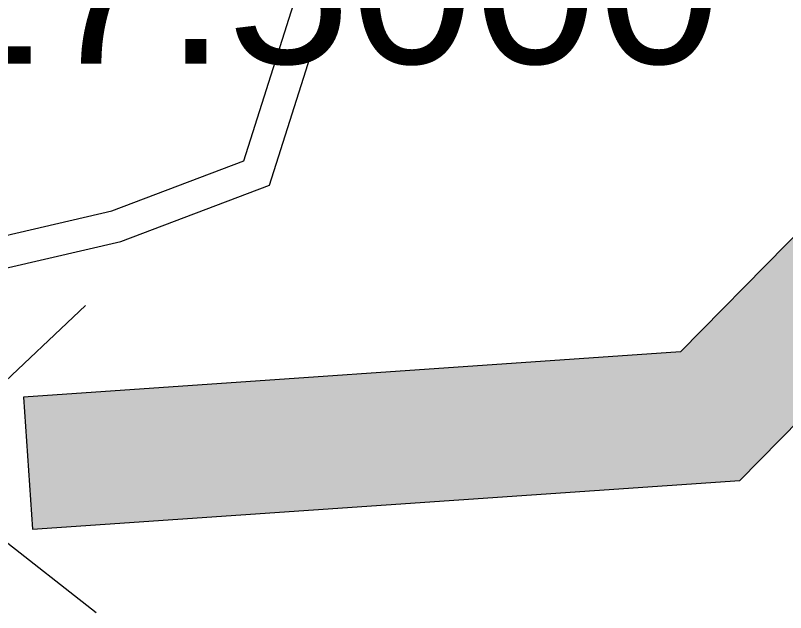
# Model space of a CAD drawing. Header units: inches. Extents: x 46944 to 1771531, y 9954 to 15548976.
# Drawn here: x 223644.3 to 223789.6, y 1547475.5 to 1547588.2 of the extents above; entities that cross this region are included whole.
import ezdxf

# ---------------------------------------------------------------- set-up
doc = ezdxf.new("R2010")
doc.units = ezdxf.units.IN
doc.header["$MEASUREMENT"] = 0
for name, color, linetype in [('AQUEDUCT', 1, 'Continuous'), ('CART TRACK', 30, 'Continuous'), ('EXCAVATED CANAL', 160, 'Continuous'), ('Vacant land text', 71, 'Continuous')]:
    doc.layers.add(name, color=color, linetype=linetype)
doc.styles.get("Standard").update_dxf_attribs({"font": 'arial.ttf'})

msp = doc.modelspace()

# ---------------------------------------------------------------- hatches: boundary and pattern name
at = {"layer": 'EXCAVATED CANAL', "lineweight": 5}
h = msp.add_hatch(dxfattribs=at)
h.set_pattern_fill('DOTS', color=256, scale=50)
h.paths.add_polyline_path([(223853.50547, 1547574.24285), (223874.82094, 1547726.60179), (223895.18232, 1547832.9549), (223904.61759, 1547848.87315), (223944.10085, 1547865.2334), (223982.48418, 1547870.48657), (224058.78788, 1547853.70536), (224116.10138, 1547831.43525), (224159.78202, 1547814.65474), (224221.06474, 1547806.96456), (224258.62222, 1547810.80018), (224291.84478, 1547848.61755), (224349.75862, 1547959.17666), (224327.61299, 1547970.77714), (224271.08782, 1547862.86903), (224246.31817, 1547834.67364), (224221.35485, 1547832.12422), (224165.9103, 1547839.08179), (224125.11137, 1547854.75525), (224066.04312, 1547877.7072), (223983.50554, 1547895.8594), (223937.51289, 1547889.56482), (223887.35656, 1547868.78208), (223871.44948, 1547841.94523), (223850.14895, 1547730.68672), (223829.89052, 1547585.88324), (223769.73692, 1547524.70358), (223645.80713, 1547516.17574), (223647.52337, 1547491.23472), (223780.91444, 1547500.4136)])
h = msp.add_hatch(dxfattribs=at)
h.set_pattern_fill('DOTS', color=256, scale=50)
h.paths.add_polyline_path([(223780.91444, 1547500.4136), (223853.50547, 1547574.24285), (223874.82094, 1547726.60179), (223895.18232, 1547832.9549), (223904.61759, 1547848.87315), (223944.10085, 1547865.2334), (223982.48418, 1547870.48657), (224058.78788, 1547853.70536), (224116.10138, 1547831.43525), (224159.78202, 1547814.65474), (224221.06474, 1547806.96456), (224258.62222, 1547810.80018), (224291.84478, 1547848.61755), (224349.75862, 1547959.17666), (224327.61299, 1547970.77714), (224271.08782, 1547862.86903), (224246.31817, 1547834.67364), (224221.35485, 1547832.12422), (224165.9103, 1547839.08179), (224125.11137, 1547854.75525), (224066.04312, 1547877.7072), (223983.50554, 1547895.8594), (223937.51289, 1547889.56482), (223887.35656, 1547868.78208), (223871.44948, 1547841.94523), (223850.14895, 1547730.68672), (223829.89052, 1547585.88324), (223769.73692, 1547524.70358), (223645.80713, 1547516.17574), (223647.52337, 1547491.23472)])

# ---------------------------------------------------------------- linework, layer by layer
at = {"layer": 'AQUEDUCT', "linetype": 'Continuous', "lineweight": 5}
msp.add_lwpolyline([(223657.5, 1547533.5), (223640, 1547517), (223641, 1547490), (223659.5, 1547475.5)], dxfattribs=at)
msp.add_lwpolyline([(223657.5, 1547533.5), (223640, 1547517), (223641, 1547490), (223659.5, 1547475.5)], dxfattribs=at)
at = {"layer": 'CART TRACK', "linetype": 'Continuous', "lineweight": 5, "ltscale": 50}
for points in [[(223487.45, 1547529.33), (223549.81071, 1547542.73988), (223568.5, 1547541), (223614.28992, 1547540.16313), (223662.43438, 1547551.3292), (223687.36635, 1547560.77741), (223697.64274, 1547593.09051), (223725.75509, 1547681.23862), (223740.45997, 1547693.76944), (223766.8423, 1547709.75713), (223782.945, 1547803.6198), (223793.84674, 1547848.47597)], [(223487.45, 1547529.33), (223549.81071, 1547542.73988), (223568.5, 1547541), (223614.28992, 1547540.16313), (223662.43438, 1547551.3292), (223687.36635, 1547560.77741), (223697.64274, 1547593.09051), (223725.75509, 1547681.23862), (223740.45997, 1547693.76944), (223766.8423, 1547709.75713), (223782.945, 1547803.6198), (223793.84674, 1547848.47597)], [(223486.18593, 1547523.46467), (223550.17164, 1547536.68033), (223568.16663, 1547535.00509), (223614.92243, 1547534.15057), (223664.18316, 1547545.57553), (223692.20505, 1547556.1947), (223703.36056, 1547591.2721), (223730.95081, 1547677.78316), (223743.98332, 1547688.88886), (223772.29304, 1547706.04455), (223788.82384, 1547802.40263), (223799.46974, 1547846.20609)], [(223486.18593, 1547523.46467), (223550.17164, 1547536.68033), (223568.16663, 1547535.00509), (223614.92243, 1547534.15057), (223664.18316, 1547545.57553), (223692.20505, 1547556.1947), (223703.36056, 1547591.2721), (223730.95081, 1547677.78316), (223743.98332, 1547688.88886), (223772.29304, 1547706.04455), (223788.82384, 1547802.40263), (223799.46974, 1547846.20609)]]:
    msp.add_lwpolyline(points, dxfattribs=at)
at = {"layer": 'EXCAVATED CANAL', "lineweight": 5}
msp.add_lwpolyline([(223829.89052, 1547585.88324), (223769.73692, 1547524.70358), (223645.80713, 1547516.17574), (223647.52337, 1547491.23472), (223780.91444, 1547500.4136), (223853.50547, 1547574.24285)], dxfattribs=at)
msp.add_lwpolyline([(223829.89052, 1547585.88324), (223769.73692, 1547524.70358), (223645.80713, 1547516.17574), (223647.52337, 1547491.23472), (223780.91444, 1547500.4136), (223853.50547, 1547574.24285)], dxfattribs=at)

# ---------------------------------------------------------------- texts
at = {"layer": 'Vacant land text', "color": 0, "lineweight": 60, "insert": (223422, 1547659.15484), "char_height": 30, "width": 360.9372506, "attachment_point": 1}
msp.add_mtext('X = 223424.5000     Y = 1547617.5000', dxfattribs=at)

doc.saveas('drawing.dxf')
